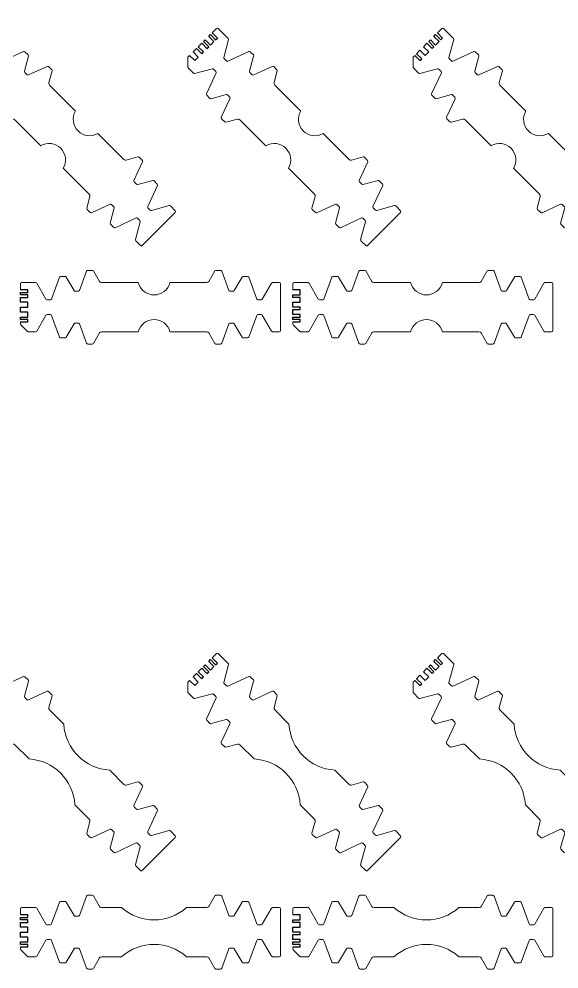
# Model space of a CAD drawing. Header units: millimetres. Extents: x -10 to 1112, y -3314 to 0.
# Drawn here: x 664.8 to 884.6, y -1630 to -1243.2 of the extents above; entities that cross this region are included whole.
import ezdxf

# ---------------------------------------------------------------- set-up
doc = ezdxf.new("R2010")
doc.units = ezdxf.units.MM
doc.layers.get('0').update_dxf_attribs({"lineweight": 25, "true_color": 0xffffff})
for name, color, linetype, lineweight, true_color in [('High_Quality', 5, 'Continuous', 25, 0x0000ff), ('Medium_Quality', 4, 'Continuous', 25, 0x00ffff), ('Normal_Quality', 3, 'Continuous', 25, 0x00ff00)]:
    doc.layers.add(name, color=color, linetype=linetype, lineweight=lineweight, true_color=true_color)

# ---------------------------------------------------------------- blocks, each defined once
blk = doc.blocks.new('CTLG_NT06_37')
at = {"layer": 'High_Quality'}
for p, q in [((0, 0), (0, -3)), ((1, -3), (1, 0)), ((1, 0), (3, 0)), ((3, 0), (3, -3)), ((4, -3), (4, 0)), ((4, 0), (6, 0)), ((6, 0), (6, -3)), ((7, -3), (7, 0)), ((7, 0), (8, 0)), ((8, 0), (8, -3)), ((10, -3), (10, 0)), ((10, 0), (11, 0)), ((11, 0), (11, -3)), ((13, -3), (13, 0)), ((0, -3), (1, -3)), ((3, -3), (4, -3)), ((6, -3), (7, -3)), ((8, -3), (10, -3)), ((11, -3), (13, -3))]:
    blk.add_line(p, q, dxfattribs=at)
at = {"layer": 'High_Quality', "color": 5, "linetype": 'Continuous', "lineweight": 13, "true_color": 0x0000ff}
for centre, start, end in [((-5.67, -54.44), 284.4775, 75.5225), ((17.67, -54.44), 104.4775, 255.5225)]:
    blk.add_arc(centre, 6.67, start, end, dxfattribs=at)
at = {"layer": 'Medium_Quality', "color": 4, "linetype": 'Continuous', "lineweight": 13, "true_color": 0x00ffff}
for p, q in [((-3.75, -6.64), (2.75, -10.4)), ((15.75, -6.64), (9.25, -10.4)), ((-6.25, -18.64), (-0.75, -21.82)), ((18.25, -18.64), (12.75, -21.82)), ((-8.75, -29.7), (-4.5, -32.16)), ((20.75, -29.7), (16.5, -32.16)), ((-4, -33.02), (-4, -47.99)), ((16, -33.02), (16, -47.99)), ((-4, -75.87), (-4, -60.9)), ((16, -75.87), (16, -60.9)), ((-8.75, -79.19), (-4.5, -76.73)), ((20.75, -79.19), (16.5, -76.73)), ((-6.25, -90.24), (-0.75, -87.07)), ((18.25, -90.24), (12.75, -87.07)), ((-3.75, -102.24), (2.75, -98.49)), ((15.75, -102.24), (9.25, -98.49))]:
    blk.add_line(p, q, dxfattribs=at)
for centre, start, end in [((-5, -33.02), 0, 60), ((17, -33.02), 120, 180), ((-5, -75.87), 300, 0), ((17, -75.87), 180, 240)]:
    blk.add_arc(centre, 1, start, end, dxfattribs=at)
at = {"layer": 'Normal_Quality', "color": 3, "lineweight": 13, "true_color": 0x00ff00}
for p, q in [((13, 0), (15.5, 0)), ((-3.85, -2.85), (-1.15, -0.15)), ((-0.79, 0), (0, 0))]:
    blk.add_line(p, q, dxfattribs=at)
at = {"layer": 'Normal_Quality', "color": 3, "linetype": 'Continuous', "lineweight": 13, "true_color": 0x00ff00}
for p, q in [((-4, -3.21), (-4, -6.21)), ((16, -0.5), (16, -6.21)), ((3, -10.83), (3, -12.19)), ((9, -10.83), (9, -12.19)), ((2.67, -12.66), (-6.17, -15.88)), ((9.33, -12.66), (18.17, -15.88)), ((-6.5, -16.35), (-6.5, -18.21)), ((18.5, -16.35), (18.5, -18.21)), ((-0.5, -22.25), (-0.5, -23.61)), ((12.5, -22.25), (12.5, -23.61)), ((-0.83, -24.08), (-8.67, -26.94)), ((12.83, -24.08), (20.67, -26.94)), ((-9, -27.41), (-9, -29.27)), ((21, -27.41), (21, -29.27)), ((-9, -81.48), (-9, -79.62)), ((21, -81.48), (21, -79.62)), ((-0.83, -84.8), (-8.67, -81.95)), ((12.83, -84.8), (20.67, -81.95)), ((-0.5, -86.64), (-0.5, -85.27)), ((12.5, -86.64), (12.5, -85.27)), ((-6.5, -92.54), (-6.5, -90.68)), ((18.5, -92.54), (18.5, -90.68)), ((2.67, -96.23), (-6.17, -93.01)), ((3, -98.06), (3, -96.7)), ((9, -98.06), (9, -96.7)), ((9.33, -96.23), (18.17, -93.01)), ((-4, -105.39), (-4, -102.68)), ((16, -105.39), (16, -102.68)), ((15.5, -105.89), (-3.5, -105.89))]:
    blk.add_line(p, q, dxfattribs=at)
at = {"layer": 'Normal_Quality', "color": 3, "lineweight": 13, "true_color": 0x00ff00}
for centre, start, end in [((-3.5, -3.21), 135, 180), ((-0.79, -0.5), 90, 135), ((15.5, -0.5), 0, 90)]:
    blk.add_arc(centre, 0.5, start, end, dxfattribs=at)
at = {"layer": 'Normal_Quality', "color": 3, "linetype": 'Continuous', "lineweight": 13, "true_color": 0x00ff00}
for centre, start, end in [((-3.5, -6.21), 180, 240), ((15.5, -6.21), 300, 0), ((2.5, -10.83), 0, 60), ((9.5, -10.83), 120, 180), ((2.5, -12.19), 290, 0), ((9.5, -12.19), 180, 250), ((-6, -16.35), 110, 180), ((-6, -18.21), 180, 240), ((18, -16.35), 0, 70), ((18, -18.21), 300, 0), ((-1, -22.25), 0, 60), ((13, -22.25), 120, 180), ((-8.5, -27.41), 110, 180), ((-1, -23.61), 290, 0), ((13, -23.61), 180, 250), ((20.5, -27.41), 0, 70), ((-8.5, -29.27), 180, 240), ((20.5, -29.27), 300, 0), ((-8.5, -79.62), 120, 180), ((20.5, -79.62), 0, 60), ((-8.5, -81.48), 180, 250), ((-1, -85.27), 0, 70), ((13, -85.27), 110, 180), ((20.5, -81.48), 290, 0), ((-1, -86.64), 300, 0), ((13, -86.64), 180, 240), ((-6, -90.68), 120, 180), ((-6, -92.54), 180, 250), ((18, -92.54), 290, 0), ((18, -90.68), 0, 60), ((2.5, -96.7), 0, 70), ((9.5, -96.7), 110, 180), ((2.5, -98.06), 300, 0), ((9.5, -98.06), 180, 240), ((-3.5, -102.68), 120, 180), ((15.5, -102.68), 0, 60), ((-3.5, -105.39), 180, 270), ((15.5, -105.39), 270, 0)]:
    blk.add_arc(centre, 0.5, start, end, dxfattribs=at)
blk = doc.blocks.new('CTLG_NT06_38')
at = {"layer": 'High_Quality'}
for p, q in [((0, 0), (0, -3)), ((2, -3), (2, 0)), ((2, 0), (4, 0)), ((4, 0), (4, -3)), ((5, -3), (5, 0)), ((5, 0), (7, 0)), ((7, 0), (7, -3)), ((8, -3), (8, 0)), ((8, 0), (9, 0)), ((9, 0), (9, -3)), ((11, -3), (11, 0)), ((11, 0), (12, 0)), ((12, 0), (12, -3)), ((13, -3), (13, 0)), ((0, -3), (2, -3)), ((4, -3), (5, -3)), ((7, -3), (8, -3)), ((9, -3), (11, -3)), ((12, -3), (13, -3))]:
    blk.add_line(p, q, dxfattribs=at)
at = {"layer": 'High_Quality', "color": 5, "linetype": 'Continuous', "lineweight": 13, "true_color": 0x0000ff}
for centre, start, end in [((-5.67, -54.44), 284.4775, 75.5225), ((17.67, -54.44), 104.4775, 255.5225)]:
    blk.add_arc(centre, 6.67, start, end, dxfattribs=at)
at = {"layer": 'Medium_Quality', "color": 4, "linetype": 'Continuous', "lineweight": 13, "true_color": 0x00ffff}
for p, q in [((-3.75, -6.64), (2.75, -10.4)), ((15.75, -6.64), (9.25, -10.4)), ((-6.25, -18.64), (-0.75, -21.82)), ((18.25, -18.64), (12.75, -21.82)), ((-8.75, -29.7), (-4.5, -32.16)), ((20.75, -29.7), (16.5, -32.16)), ((-4, -33.02), (-4, -47.99)), ((16, -33.02), (16, -47.99)), ((-4, -75.87), (-4, -60.9)), ((16, -75.87), (16, -60.9)), ((-8.75, -79.19), (-4.5, -76.73)), ((20.75, -79.19), (16.5, -76.73)), ((-6.25, -90.24), (-0.75, -87.07)), ((18.25, -90.24), (12.75, -87.07)), ((-3.75, -102.24), (2.75, -98.49)), ((15.75, -102.24), (9.25, -98.49))]:
    blk.add_line(p, q, dxfattribs=at)
for centre, start, end in [((-5, -33.02), 0, 60), ((17, -33.02), 120, 180), ((-5, -75.87), 300, 0), ((17, -75.87), 180, 240)]:
    blk.add_arc(centre, 1, start, end, dxfattribs=at)
at = {"layer": 'Normal_Quality', "color": 3, "lineweight": 13, "true_color": 0x00ff00}
for p, q in [((13, 0), (15.5, 0)), ((-3.85, -2.85), (-1.15, -0.15)), ((-0.79, 0), (0, 0))]:
    blk.add_line(p, q, dxfattribs=at)
at = {"layer": 'Normal_Quality', "color": 3, "linetype": 'Continuous', "lineweight": 13, "true_color": 0x00ff00}
for p, q in [((-4, -3.21), (-4, -6.21)), ((16, -0.5), (16, -6.21)), ((3, -10.83), (3, -12.19)), ((9, -10.83), (9, -12.19)), ((2.67, -12.66), (-6.17, -15.88)), ((9.33, -12.66), (18.17, -15.88)), ((-6.5, -16.35), (-6.5, -18.21)), ((18.5, -16.35), (18.5, -18.21)), ((-0.5, -22.25), (-0.5, -23.61)), ((12.5, -22.25), (12.5, -23.61)), ((-0.83, -24.08), (-8.67, -26.94)), ((12.83, -24.08), (20.67, -26.94)), ((-9, -27.41), (-9, -29.27)), ((21, -27.41), (21, -29.27)), ((-9, -81.48), (-9, -79.62)), ((21, -81.48), (21, -79.62)), ((-0.83, -84.8), (-8.67, -81.95)), ((12.83, -84.8), (20.67, -81.95)), ((-0.5, -86.64), (-0.5, -85.27)), ((12.5, -86.64), (12.5, -85.27)), ((-6.5, -92.54), (-6.5, -90.68)), ((18.5, -92.54), (18.5, -90.68)), ((2.67, -96.23), (-6.17, -93.01)), ((3, -98.06), (3, -96.7)), ((9, -98.06), (9, -96.7)), ((9.33, -96.23), (18.17, -93.01)), ((-4, -105.39), (-4, -102.68)), ((16, -105.39), (16, -102.68)), ((15.5, -105.89), (-3.5, -105.89))]:
    blk.add_line(p, q, dxfattribs=at)
at = {"layer": 'Normal_Quality', "color": 3, "lineweight": 13, "true_color": 0x00ff00}
for centre, start, end in [((-3.5, -3.21), 135, 180), ((-0.79, -0.5), 90, 135), ((15.5, -0.5), 0, 90)]:
    blk.add_arc(centre, 0.5, start, end, dxfattribs=at)
at = {"layer": 'Normal_Quality', "color": 3, "linetype": 'Continuous', "lineweight": 13, "true_color": 0x00ff00}
for centre, start, end in [((-3.5, -6.21), 180, 240), ((15.5, -6.21), 300, 0), ((2.5, -10.83), 0, 60), ((9.5, -10.83), 120, 180), ((2.5, -12.19), 290, 0), ((9.5, -12.19), 180, 250), ((-6, -16.35), 110, 180), ((-6, -18.21), 180, 240), ((18, -16.35), 0, 70), ((18, -18.21), 300, 0), ((-1, -22.25), 0, 60), ((13, -22.25), 120, 180), ((-8.5, -27.41), 110, 180), ((-1, -23.61), 290, 0), ((13, -23.61), 180, 250), ((20.5, -27.41), 0, 70), ((-8.5, -29.27), 180, 240), ((20.5, -29.27), 300, 0), ((-8.5, -79.62), 120, 180), ((20.5, -79.62), 0, 60), ((-8.5, -81.48), 180, 250), ((-1, -85.27), 0, 70), ((13, -85.27), 110, 180), ((20.5, -81.48), 290, 0), ((-1, -86.64), 300, 0), ((13, -86.64), 180, 240), ((-6, -90.68), 120, 180), ((-6, -92.54), 180, 250), ((18, -92.54), 290, 0), ((18, -90.68), 0, 60), ((2.5, -96.7), 0, 70), ((9.5, -96.7), 110, 180), ((2.5, -98.06), 300, 0), ((9.5, -98.06), 180, 240), ((-3.5, -102.68), 120, 180), ((15.5, -102.68), 0, 60), ((-3.5, -105.39), 180, 270), ((15.5, -105.39), 270, 0)]:
    blk.add_arc(centre, 0.5, start, end, dxfattribs=at)
blk = doc.blocks.new('CTLG_NT06_39')
at = {"layer": 'High_Quality'}
for p, q in [((0, 0), (0, -3)), ((1, -3), (1, 0)), ((1, 0), (3, 0)), ((3, 0), (3, -3)), ((5, -3), (5, 0)), ((5, 0), (7, 0)), ((7, 0), (7, -3)), ((8, -3), (8, 0)), ((8, 0), (9, 0)), ((9, 0), (9, -3)), ((11, -3), (11, 0)), ((11, 0), (12, 0)), ((12, 0), (12, -3)), ((13, -3), (13, 0)), ((0, -3), (1, -3)), ((3, -3), (5, -3)), ((7, -3), (8, -3)), ((9, -3), (11, -3)), ((12, -3), (13, -3))]:
    blk.add_line(p, q, dxfattribs=at)
at = {"layer": 'High_Quality', "color": 5, "linetype": 'Continuous', "lineweight": 13, "true_color": 0x0000ff}
for centre, start, end in [((-5.67, -54.44), 284.4775, 75.5225), ((17.67, -54.44), 104.4775, 255.5225)]:
    blk.add_arc(centre, 6.67, start, end, dxfattribs=at)
at = {"layer": 'Medium_Quality', "color": 4, "linetype": 'Continuous', "lineweight": 13, "true_color": 0x00ffff}
for p, q in [((-3.75, -6.64), (2.75, -10.4)), ((15.75, -6.64), (9.25, -10.4)), ((-6.25, -18.64), (-0.75, -21.82)), ((18.25, -18.64), (12.75, -21.82)), ((-8.75, -29.7), (-4.5, -32.16)), ((20.75, -29.7), (16.5, -32.16)), ((-4, -33.02), (-4, -47.99)), ((16, -33.02), (16, -47.99)), ((-4, -75.87), (-4, -60.9)), ((16, -75.87), (16, -60.9)), ((-8.75, -79.19), (-4.5, -76.73)), ((20.75, -79.19), (16.5, -76.73)), ((-6.25, -90.24), (-0.75, -87.07)), ((18.25, -90.24), (12.75, -87.07)), ((-3.75, -102.24), (2.75, -98.49)), ((15.75, -102.24), (9.25, -98.49))]:
    blk.add_line(p, q, dxfattribs=at)
for centre, start, end in [((-5, -33.02), 0, 60), ((17, -33.02), 120, 180), ((-5, -75.87), 300, 0), ((17, -75.87), 180, 240)]:
    blk.add_arc(centre, 1, start, end, dxfattribs=at)
at = {"layer": 'Normal_Quality', "color": 3, "lineweight": 13, "true_color": 0x00ff00}
for p, q in [((13, 0), (15.5, 0)), ((-3.85, -2.85), (-1.15, -0.15)), ((-0.79, 0), (0, 0))]:
    blk.add_line(p, q, dxfattribs=at)
at = {"layer": 'Normal_Quality', "color": 3, "linetype": 'Continuous', "lineweight": 13, "true_color": 0x00ff00}
for p, q in [((-4, -3.21), (-4, -6.21)), ((16, -0.5), (16, -6.21)), ((3, -10.83), (3, -12.19)), ((9, -10.83), (9, -12.19)), ((2.67, -12.66), (-6.17, -15.88)), ((9.33, -12.66), (18.17, -15.88)), ((-6.5, -16.35), (-6.5, -18.21)), ((18.5, -16.35), (18.5, -18.21)), ((-0.5, -22.25), (-0.5, -23.61)), ((12.5, -22.25), (12.5, -23.61)), ((-0.83, -24.08), (-8.67, -26.94)), ((12.83, -24.08), (20.67, -26.94)), ((-9, -27.41), (-9, -29.27)), ((21, -27.41), (21, -29.27)), ((-9, -81.48), (-9, -79.62)), ((21, -81.48), (21, -79.62)), ((-0.83, -84.8), (-8.67, -81.95)), ((12.83, -84.8), (20.67, -81.95)), ((-0.5, -86.64), (-0.5, -85.27)), ((12.5, -86.64), (12.5, -85.27)), ((-6.5, -92.54), (-6.5, -90.68)), ((18.5, -92.54), (18.5, -90.68)), ((2.67, -96.23), (-6.17, -93.01)), ((3, -98.06), (3, -96.7)), ((9, -98.06), (9, -96.7)), ((9.33, -96.23), (18.17, -93.01)), ((-4, -105.39), (-4, -102.68)), ((16, -105.39), (16, -102.68)), ((15.5, -105.89), (-3.5, -105.89))]:
    blk.add_line(p, q, dxfattribs=at)
at = {"layer": 'Normal_Quality', "color": 3, "lineweight": 13, "true_color": 0x00ff00}
for centre, start, end in [((-3.5, -3.21), 135, 180), ((-0.79, -0.5), 90, 135), ((15.5, -0.5), 0, 90)]:
    blk.add_arc(centre, 0.5, start, end, dxfattribs=at)
at = {"layer": 'Normal_Quality', "color": 3, "linetype": 'Continuous', "lineweight": 13, "true_color": 0x00ff00}
for centre, start, end in [((-3.5, -6.21), 180, 240), ((15.5, -6.21), 300, 0), ((2.5, -10.83), 0, 60), ((9.5, -10.83), 120, 180), ((2.5, -12.19), 290, 0), ((9.5, -12.19), 180, 250), ((-6, -16.35), 110, 180), ((-6, -18.21), 180, 240), ((18, -16.35), 0, 70), ((18, -18.21), 300, 0), ((-1, -22.25), 0, 60), ((13, -22.25), 120, 180), ((-8.5, -27.41), 110, 180), ((-1, -23.61), 290, 0), ((13, -23.61), 180, 250), ((20.5, -27.41), 0, 70), ((-8.5, -29.27), 180, 240), ((20.5, -29.27), 300, 0), ((-8.5, -79.62), 120, 180), ((20.5, -79.62), 0, 60), ((-8.5, -81.48), 180, 250), ((-1, -85.27), 0, 70), ((13, -85.27), 110, 180), ((20.5, -81.48), 290, 0), ((-1, -86.64), 300, 0), ((13, -86.64), 180, 240), ((-6, -90.68), 120, 180), ((-6, -92.54), 180, 250), ((18, -92.54), 290, 0), ((18, -90.68), 0, 60), ((2.5, -96.7), 0, 70), ((9.5, -96.7), 110, 180), ((2.5, -98.06), 300, 0), ((9.5, -98.06), 180, 240), ((-3.5, -102.68), 120, 180), ((15.5, -102.68), 0, 60), ((-3.5, -105.39), 180, 270), ((15.5, -105.39), 270, 0)]:
    blk.add_arc(centre, 0.5, start, end, dxfattribs=at)
blk = doc.blocks.new('CTLG_NT06_66')
at = {"layer": 'High_Quality'}
for p, q in [((0, 0), (0, -3)), ((1, -3), (1, 0)), ((1, 0), (2, 0)), ((2, 0), (2, -3)), ((4, -3), (4, 0)), ((4, 0), (6, 0)), ((6, 0), (6, -3)), ((8, -3), (8, 0)), ((8, 0), (10, 0)), ((10, 0), (10, -3)), ((11, -3), (11, 0)), ((11, 0), (12, 0)), ((12, 0), (12, -3)), ((13, -3), (13, 0)), ((0, -3), (1, -3)), ((2, -3), (4, -3)), ((6, -3), (8, -3)), ((10, -3), (11, -3)), ((12, -3), (13, -3))]:
    blk.add_line(p, q, dxfattribs=at)
at = {"layer": 'High_Quality', "color": 5, "linetype": 'Continuous', "lineweight": 13, "true_color": 0x0000ff}
for centre, start, end in [((-5.67, -54.44), 284.4775, 75.5225), ((17.67, -54.44), 104.4775, 255.5225)]:
    blk.add_arc(centre, 6.67, start, end, dxfattribs=at)
at = {"layer": 'Medium_Quality', "color": 4, "linetype": 'Continuous', "lineweight": 13, "true_color": 0x00ffff}
for p, q in [((-3.75, -6.64), (2.75, -10.4)), ((15.75, -6.64), (9.25, -10.4)), ((-6.25, -18.64), (-0.75, -21.82)), ((18.25, -18.64), (12.75, -21.82)), ((-8.75, -29.7), (-4.5, -32.16)), ((20.75, -29.7), (16.5, -32.16)), ((-4, -33.02), (-4, -47.99)), ((16, -33.02), (16, -47.99)), ((-4, -75.87), (-4, -60.9)), ((16, -75.87), (16, -60.9)), ((-8.75, -79.19), (-4.5, -76.73)), ((20.75, -79.19), (16.5, -76.73)), ((-6.25, -90.24), (-0.75, -87.07)), ((18.25, -90.24), (12.75, -87.07)), ((-3.75, -102.24), (2.75, -98.49)), ((15.75, -102.24), (9.25, -98.49))]:
    blk.add_line(p, q, dxfattribs=at)
for centre, start, end in [((-5, -33.02), 0, 60), ((17, -33.02), 120, 180), ((-5, -75.87), 300, 0), ((17, -75.87), 180, 240)]:
    blk.add_arc(centre, 1, start, end, dxfattribs=at)
at = {"layer": 'Normal_Quality', "color": 3, "lineweight": 13, "true_color": 0x00ff00}
for p, q in [((13, 0), (15.5, 0)), ((-3.85, -2.85), (-1.15, -0.15)), ((-0.79, 0), (0, 0))]:
    blk.add_line(p, q, dxfattribs=at)
at = {"layer": 'Normal_Quality', "color": 3, "linetype": 'Continuous', "lineweight": 13, "true_color": 0x00ff00}
for p, q in [((-4, -3.21), (-4, -6.21)), ((16, -0.5), (16, -6.21)), ((3, -10.83), (3, -12.19)), ((9, -10.83), (9, -12.19)), ((2.67, -12.66), (-6.17, -15.88)), ((9.33, -12.66), (18.17, -15.88)), ((-6.5, -16.35), (-6.5, -18.21)), ((18.5, -16.35), (18.5, -18.21)), ((-0.5, -22.25), (-0.5, -23.61)), ((12.5, -22.25), (12.5, -23.61)), ((-0.83, -24.08), (-8.67, -26.94)), ((12.83, -24.08), (20.67, -26.94)), ((-9, -27.41), (-9, -29.27)), ((21, -27.41), (21, -29.27)), ((-9, -81.48), (-9, -79.62)), ((21, -81.48), (21, -79.62)), ((-0.83, -84.8), (-8.67, -81.95)), ((12.83, -84.8), (20.67, -81.95)), ((-0.5, -86.64), (-0.5, -85.27)), ((12.5, -86.64), (12.5, -85.27)), ((-6.5, -92.54), (-6.5, -90.68)), ((18.5, -92.54), (18.5, -90.68)), ((2.67, -96.23), (-6.17, -93.01)), ((3, -98.06), (3, -96.7)), ((9, -98.06), (9, -96.7)), ((9.33, -96.23), (18.17, -93.01)), ((-4, -105.39), (-4, -102.68)), ((16, -105.39), (16, -102.68)), ((15.5, -105.89), (-3.5, -105.89))]:
    blk.add_line(p, q, dxfattribs=at)
at = {"layer": 'Normal_Quality', "color": 3, "lineweight": 13, "true_color": 0x00ff00}
for centre, start, end in [((-3.5, -3.21), 135, 180), ((-0.79, -0.5), 90, 135), ((15.5, -0.5), 0, 90)]:
    blk.add_arc(centre, 0.5, start, end, dxfattribs=at)
at = {"layer": 'Normal_Quality', "color": 3, "linetype": 'Continuous', "lineweight": 13, "true_color": 0x00ff00}
for centre, start, end in [((-3.5, -6.21), 180, 240), ((15.5, -6.21), 300, 0), ((2.5, -10.83), 0, 60), ((9.5, -10.83), 120, 180), ((2.5, -12.19), 290, 0), ((9.5, -12.19), 180, 250), ((-6, -16.35), 110, 180), ((-6, -18.21), 180, 240), ((18, -16.35), 0, 70), ((18, -18.21), 300, 0), ((-1, -22.25), 0, 60), ((13, -22.25), 120, 180), ((-8.5, -27.41), 110, 180), ((-1, -23.61), 290, 0), ((13, -23.61), 180, 250), ((20.5, -27.41), 0, 70), ((-8.5, -29.27), 180, 240), ((20.5, -29.27), 300, 0), ((-8.5, -79.62), 120, 180), ((20.5, -79.62), 0, 60), ((-8.5, -81.48), 180, 250), ((-1, -85.27), 0, 70), ((13, -85.27), 110, 180), ((20.5, -81.48), 290, 0), ((-1, -86.64), 300, 0), ((13, -86.64), 180, 240), ((-6, -90.68), 120, 180), ((-6, -92.54), 180, 250), ((18, -92.54), 290, 0), ((18, -90.68), 0, 60), ((2.5, -96.7), 0, 70), ((9.5, -96.7), 110, 180), ((2.5, -98.06), 300, 0), ((9.5, -98.06), 180, 240), ((-3.5, -102.68), 120, 180), ((15.5, -102.68), 0, 60), ((-3.5, -105.39), 180, 270), ((15.5, -105.39), 270, 0)]:
    blk.add_arc(centre, 0.5, start, end, dxfattribs=at)
blk = doc.blocks.new('CTLG_NT06_67')
at = {"layer": 'High_Quality'}
for p, q in [((0, 0), (0, -3)), ((1, -3), (1, 0)), ((1, 0), (2, 0)), ((2, 0), (2, -3)), ((3, -3), (3, 0)), ((3, 0), (5, 0)), ((5, 0), (5, -3)), ((6, -3), (6, 0)), ((6, 0), (8, 0)), ((8, 0), (8, -3)), ((10, -3), (10, 0)), ((10, 0), (11, 0)), ((11, 0), (11, -3)), ((13, -3), (13, 0)), ((0, -3), (1, -3)), ((2, -3), (3, -3)), ((5, -3), (6, -3)), ((8, -3), (10, -3)), ((11, -3), (13, -3))]:
    blk.add_line(p, q, dxfattribs=at)
at = {"layer": 'High_Quality', "color": 5, "linetype": 'Continuous', "lineweight": 13, "true_color": 0x0000ff}
for centre, start, end in [((-5.67, -54.44), 284.4775, 75.5225), ((17.67, -54.44), 104.4775, 255.5225)]:
    blk.add_arc(centre, 6.67, start, end, dxfattribs=at)
at = {"layer": 'Medium_Quality', "color": 4, "linetype": 'Continuous', "lineweight": 13, "true_color": 0x00ffff}
for p, q in [((-3.75, -6.64), (2.75, -10.4)), ((15.75, -6.64), (9.25, -10.4)), ((-6.25, -18.64), (-0.75, -21.82)), ((18.25, -18.64), (12.75, -21.82)), ((-8.75, -29.7), (-4.5, -32.16)), ((20.75, -29.7), (16.5, -32.16)), ((-4, -33.02), (-4, -47.99)), ((16, -33.02), (16, -47.99)), ((-4, -75.87), (-4, -60.9)), ((16, -75.87), (16, -60.9)), ((-8.75, -79.19), (-4.5, -76.73)), ((20.75, -79.19), (16.5, -76.73)), ((-6.25, -90.24), (-0.75, -87.07)), ((18.25, -90.24), (12.75, -87.07)), ((-3.75, -102.24), (2.75, -98.49)), ((15.75, -102.24), (9.25, -98.49))]:
    blk.add_line(p, q, dxfattribs=at)
for centre, start, end in [((-5, -33.02), 0, 60), ((17, -33.02), 120, 180), ((-5, -75.87), 300, 0), ((17, -75.87), 180, 240)]:
    blk.add_arc(centre, 1, start, end, dxfattribs=at)
at = {"layer": 'Normal_Quality', "color": 3, "lineweight": 13, "true_color": 0x00ff00}
for p, q in [((13, 0), (15.5, 0)), ((-3.85, -2.85), (-1.15, -0.15)), ((-0.79, 0), (0, 0))]:
    blk.add_line(p, q, dxfattribs=at)
at = {"layer": 'Normal_Quality', "color": 3, "linetype": 'Continuous', "lineweight": 13, "true_color": 0x00ff00}
for p, q in [((-4, -3.21), (-4, -6.21)), ((16, -0.5), (16, -6.21)), ((3, -10.83), (3, -12.19)), ((9, -10.83), (9, -12.19)), ((2.67, -12.66), (-6.17, -15.88)), ((9.33, -12.66), (18.17, -15.88)), ((-6.5, -16.35), (-6.5, -18.21)), ((18.5, -16.35), (18.5, -18.21)), ((-0.5, -22.25), (-0.5, -23.61)), ((12.5, -22.25), (12.5, -23.61)), ((-0.83, -24.08), (-8.67, -26.94)), ((12.83, -24.08), (20.67, -26.94)), ((-9, -27.41), (-9, -29.27)), ((21, -27.41), (21, -29.27)), ((-9, -81.48), (-9, -79.62)), ((21, -81.48), (21, -79.62)), ((-0.83, -84.8), (-8.67, -81.95)), ((12.83, -84.8), (20.67, -81.95)), ((-0.5, -86.64), (-0.5, -85.27)), ((12.5, -86.64), (12.5, -85.27)), ((-6.5, -92.54), (-6.5, -90.68)), ((18.5, -92.54), (18.5, -90.68)), ((2.67, -96.23), (-6.17, -93.01)), ((3, -98.06), (3, -96.7)), ((9, -98.06), (9, -96.7)), ((9.33, -96.23), (18.17, -93.01)), ((-4, -105.39), (-4, -102.68)), ((16, -105.39), (16, -102.68)), ((15.5, -105.89), (-3.5, -105.89))]:
    blk.add_line(p, q, dxfattribs=at)
at = {"layer": 'Normal_Quality', "color": 3, "lineweight": 13, "true_color": 0x00ff00}
for centre, start, end in [((-3.5, -3.21), 135, 180), ((-0.79, -0.5), 90, 135), ((15.5, -0.5), 0, 90)]:
    blk.add_arc(centre, 0.5, start, end, dxfattribs=at)
at = {"layer": 'Normal_Quality', "color": 3, "linetype": 'Continuous', "lineweight": 13, "true_color": 0x00ff00}
for centre, start, end in [((-3.5, -6.21), 180, 240), ((15.5, -6.21), 300, 0), ((2.5, -10.83), 0, 60), ((9.5, -10.83), 120, 180), ((2.5, -12.19), 290, 0), ((9.5, -12.19), 180, 250), ((-6, -16.35), 110, 180), ((-6, -18.21), 180, 240), ((18, -16.35), 0, 70), ((18, -18.21), 300, 0), ((-1, -22.25), 0, 60), ((13, -22.25), 120, 180), ((-8.5, -27.41), 110, 180), ((-1, -23.61), 290, 0), ((13, -23.61), 180, 250), ((20.5, -27.41), 0, 70), ((-8.5, -29.27), 180, 240), ((20.5, -29.27), 300, 0), ((-8.5, -79.62), 120, 180), ((20.5, -79.62), 0, 60), ((-8.5, -81.48), 180, 250), ((-1, -85.27), 0, 70), ((13, -85.27), 110, 180), ((20.5, -81.48), 290, 0), ((-1, -86.64), 300, 0), ((13, -86.64), 180, 240), ((-6, -90.68), 120, 180), ((-6, -92.54), 180, 250), ((18, -92.54), 290, 0), ((18, -90.68), 0, 60), ((2.5, -96.7), 0, 70), ((9.5, -96.7), 110, 180), ((2.5, -98.06), 300, 0), ((9.5, -98.06), 180, 240), ((-3.5, -102.68), 120, 180), ((15.5, -102.68), 0, 60), ((-3.5, -105.39), 180, 270), ((15.5, -105.39), 270, 0)]:
    blk.add_arc(centre, 0.5, start, end, dxfattribs=at)
blk = doc.blocks.new('CTLG_NT20_37')
at = {"layer": 'High_Quality'}
for p, q in [((0, 0), (0, -3)), ((1, -3), (1, 0)), ((1, 0), (3, 0)), ((3, 0), (3, -3)), ((4, -3), (4, 0)), ((4, 0), (6, 0)), ((6, 0), (6, -3)), ((7, -3), (7, 0)), ((7, 0), (8, 0)), ((8, 0), (8, -3)), ((10, -3), (10, 0)), ((10, 0), (11, 0)), ((11, 0), (11, -3)), ((13, -3), (13, 0)), ((0, -3), (1, -3)), ((3, -3), (4, -3)), ((6, -3), (7, -3)), ((8, -3), (10, -3)), ((11, -3), (13, -3))]:
    blk.add_line(p, q, dxfattribs=at)
at = {"layer": 'High_Quality', "color": 5, "linetype": 'Continuous', "lineweight": 13, "true_color": 0x0000ff}
for centre, start, end in [((-19, -54.44), 318.5904, 41.4096), ((31, -54.44), 138.5904, 221.4096)]:
    blk.add_arc(centre, 20, start, end, dxfattribs=at)
at = {"layer": 'Medium_Quality', "color": 4, "linetype": 'Continuous', "lineweight": 13, "true_color": 0x00ffff}
for p, q in [((-3.75, -6.64), (2.75, -10.4)), ((15.75, -6.64), (9.25, -10.4)), ((-6.25, -18.64), (-0.75, -21.82)), ((18.25, -18.64), (12.75, -21.82)), ((-8.75, -29.7), (-4.5, -32.16)), ((20.75, -29.7), (16.5, -32.16)), ((-4, -33.02), (-4, -41.22)), ((16, -33.02), (16, -41.22)), ((-4, -75.87), (-4, -67.67)), ((16, -75.87), (16, -67.67)), ((-8.75, -79.19), (-4.5, -76.73)), ((20.75, -79.19), (16.5, -76.73)), ((-6.25, -90.24), (-0.75, -87.07)), ((18.25, -90.24), (12.75, -87.07)), ((-3.75, -102.24), (2.75, -98.49)), ((15.75, -102.24), (9.25, -98.49))]:
    blk.add_line(p, q, dxfattribs=at)
for centre, start, end in [((-5, -33.02), 0, 60), ((17, -33.02), 120, 180), ((-5, -75.87), 300, 0), ((17, -75.87), 180, 240)]:
    blk.add_arc(centre, 1, start, end, dxfattribs=at)
at = {"layer": 'Normal_Quality', "color": 3, "lineweight": 13, "true_color": 0x00ff00}
for p, q in [((13, 0), (15.5, 0)), ((-3.85, -2.85), (-1.15, -0.15)), ((-0.79, 0), (0, 0))]:
    blk.add_line(p, q, dxfattribs=at)
at = {"layer": 'Normal_Quality', "color": 3, "linetype": 'Continuous', "lineweight": 13, "true_color": 0x00ff00}
for p, q in [((-4, -3.21), (-4, -6.21)), ((16, -0.5), (16, -6.21)), ((3, -10.83), (3, -12.19)), ((9, -10.83), (9, -12.19)), ((2.67, -12.66), (-6.17, -15.88)), ((9.33, -12.66), (18.17, -15.88)), ((-6.5, -16.35), (-6.5, -18.21)), ((18.5, -16.35), (18.5, -18.21)), ((-0.5, -22.25), (-0.5, -23.61)), ((12.5, -22.25), (12.5, -23.61)), ((-0.83, -24.08), (-8.67, -26.94)), ((12.83, -24.08), (20.67, -26.94)), ((-9, -27.41), (-9, -29.27)), ((21, -27.41), (21, -29.27)), ((-9, -81.48), (-9, -79.62)), ((21, -81.48), (21, -79.62)), ((-0.83, -84.8), (-8.67, -81.95)), ((12.83, -84.8), (20.67, -81.95)), ((-0.5, -86.64), (-0.5, -85.27)), ((12.5, -86.64), (12.5, -85.27)), ((-6.5, -92.54), (-6.5, -90.68)), ((18.5, -92.54), (18.5, -90.68)), ((2.67, -96.23), (-6.17, -93.01)), ((3, -98.06), (3, -96.7)), ((9, -98.06), (9, -96.7)), ((9.33, -96.23), (18.17, -93.01)), ((-4, -105.39), (-4, -102.68)), ((16, -105.39), (16, -102.68)), ((15.5, -105.89), (-3.5, -105.89))]:
    blk.add_line(p, q, dxfattribs=at)
at = {"layer": 'Normal_Quality', "color": 3, "lineweight": 13, "true_color": 0x00ff00}
for centre, start, end in [((-3.5, -3.21), 135, 180), ((-0.79, -0.5), 90, 135), ((15.5, -0.5), 0, 90)]:
    blk.add_arc(centre, 0.5, start, end, dxfattribs=at)
at = {"layer": 'Normal_Quality', "color": 3, "linetype": 'Continuous', "lineweight": 13, "true_color": 0x00ff00}
for centre, start, end in [((-3.5, -6.21), 180, 240), ((15.5, -6.21), 300, 0), ((2.5, -10.83), 0, 60), ((9.5, -10.83), 120, 180), ((2.5, -12.19), 290, 0), ((9.5, -12.19), 180, 250), ((-6, -16.35), 110, 180), ((-6, -18.21), 180, 240), ((18, -16.35), 0, 70), ((18, -18.21), 300, 0), ((-1, -22.25), 0, 60), ((13, -22.25), 120, 180), ((-8.5, -27.41), 110, 180), ((-1, -23.61), 290, 0), ((13, -23.61), 180, 250), ((20.5, -27.41), 0, 70), ((-8.5, -29.27), 180, 240), ((20.5, -29.27), 300, 0), ((-8.5, -79.62), 120, 180), ((20.5, -79.62), 0, 60), ((-8.5, -81.48), 180, 250), ((-1, -85.27), 0, 70), ((13, -85.27), 110, 180), ((20.5, -81.48), 290, 0), ((-1, -86.64), 300, 0), ((13, -86.64), 180, 240), ((-6, -90.68), 120, 180), ((-6, -92.54), 180, 250), ((18, -92.54), 290, 0), ((18, -90.68), 0, 60), ((2.5, -96.7), 0, 70), ((9.5, -96.7), 110, 180), ((2.5, -98.06), 300, 0), ((9.5, -98.06), 180, 240), ((-3.5, -102.68), 120, 180), ((15.5, -102.68), 0, 60), ((-3.5, -105.39), 180, 270), ((15.5, -105.39), 270, 0)]:
    blk.add_arc(centre, 0.5, start, end, dxfattribs=at)
blk = doc.blocks.new('CTLG_NT20_38')
at = {"layer": 'High_Quality'}
for p, q in [((0, 0), (0, -3)), ((2, -3), (2, 0)), ((2, 0), (4, 0)), ((4, 0), (4, -3)), ((5, -3), (5, 0)), ((5, 0), (7, 0)), ((7, 0), (7, -3)), ((8, -3), (8, 0)), ((8, 0), (9, 0)), ((9, 0), (9, -3)), ((11, -3), (11, 0)), ((11, 0), (12, 0)), ((12, 0), (12, -3)), ((13, -3), (13, 0)), ((0, -3), (2, -3)), ((4, -3), (5, -3)), ((7, -3), (8, -3)), ((9, -3), (11, -3)), ((12, -3), (13, -3))]:
    blk.add_line(p, q, dxfattribs=at)
at = {"layer": 'High_Quality', "color": 5, "linetype": 'Continuous', "lineweight": 13, "true_color": 0x0000ff}
for centre, start, end in [((-19, -54.44), 318.5904, 41.4096), ((31, -54.44), 138.5904, 221.4096)]:
    blk.add_arc(centre, 20, start, end, dxfattribs=at)
at = {"layer": 'Medium_Quality', "color": 4, "linetype": 'Continuous', "lineweight": 13, "true_color": 0x00ffff}
for p, q in [((-3.75, -6.64), (2.75, -10.4)), ((15.75, -6.64), (9.25, -10.4)), ((-6.25, -18.64), (-0.75, -21.82)), ((18.25, -18.64), (12.75, -21.82)), ((-8.75, -29.7), (-4.5, -32.16)), ((20.75, -29.7), (16.5, -32.16)), ((-4, -33.02), (-4, -41.22)), ((16, -33.02), (16, -41.22)), ((-4, -75.87), (-4, -67.67)), ((16, -75.87), (16, -67.67)), ((-8.75, -79.19), (-4.5, -76.73)), ((20.75, -79.19), (16.5, -76.73)), ((-6.25, -90.24), (-0.75, -87.07)), ((18.25, -90.24), (12.75, -87.07)), ((-3.75, -102.24), (2.75, -98.49)), ((15.75, -102.24), (9.25, -98.49))]:
    blk.add_line(p, q, dxfattribs=at)
for centre, start, end in [((-5, -33.02), 0, 60), ((17, -33.02), 120, 180), ((-5, -75.87), 300, 0), ((17, -75.87), 180, 240)]:
    blk.add_arc(centre, 1, start, end, dxfattribs=at)
at = {"layer": 'Normal_Quality', "color": 3, "lineweight": 13, "true_color": 0x00ff00}
for p, q in [((13, 0), (15.5, 0)), ((-3.85, -2.85), (-1.15, -0.15)), ((-0.79, 0), (0, 0))]:
    blk.add_line(p, q, dxfattribs=at)
at = {"layer": 'Normal_Quality', "color": 3, "linetype": 'Continuous', "lineweight": 13, "true_color": 0x00ff00}
for p, q in [((-4, -3.21), (-4, -6.21)), ((16, -0.5), (16, -6.21)), ((3, -10.83), (3, -12.19)), ((9, -10.83), (9, -12.19)), ((2.67, -12.66), (-6.17, -15.88)), ((9.33, -12.66), (18.17, -15.88)), ((-6.5, -16.35), (-6.5, -18.21)), ((18.5, -16.35), (18.5, -18.21)), ((-0.5, -22.25), (-0.5, -23.61)), ((12.5, -22.25), (12.5, -23.61)), ((-0.83, -24.08), (-8.67, -26.94)), ((12.83, -24.08), (20.67, -26.94)), ((-9, -27.41), (-9, -29.27)), ((21, -27.41), (21, -29.27)), ((-9, -81.48), (-9, -79.62)), ((21, -81.48), (21, -79.62)), ((-0.83, -84.8), (-8.67, -81.95)), ((12.83, -84.8), (20.67, -81.95)), ((-0.5, -86.64), (-0.5, -85.27)), ((12.5, -86.64), (12.5, -85.27)), ((-6.5, -92.54), (-6.5, -90.68)), ((18.5, -92.54), (18.5, -90.68)), ((2.67, -96.23), (-6.17, -93.01)), ((3, -98.06), (3, -96.7)), ((9, -98.06), (9, -96.7)), ((9.33, -96.23), (18.17, -93.01)), ((-4, -105.39), (-4, -102.68)), ((16, -105.39), (16, -102.68)), ((15.5, -105.89), (-3.5, -105.89))]:
    blk.add_line(p, q, dxfattribs=at)
at = {"layer": 'Normal_Quality', "color": 3, "lineweight": 13, "true_color": 0x00ff00}
for centre, start, end in [((-3.5, -3.21), 135, 180), ((-0.79, -0.5), 90, 135), ((15.5, -0.5), 0, 90)]:
    blk.add_arc(centre, 0.5, start, end, dxfattribs=at)
at = {"layer": 'Normal_Quality', "color": 3, "linetype": 'Continuous', "lineweight": 13, "true_color": 0x00ff00}
for centre, start, end in [((-3.5, -6.21), 180, 240), ((15.5, -6.21), 300, 0), ((2.5, -10.83), 0, 60), ((9.5, -10.83), 120, 180), ((2.5, -12.19), 290, 0), ((9.5, -12.19), 180, 250), ((-6, -16.35), 110, 180), ((-6, -18.21), 180, 240), ((18, -16.35), 0, 70), ((18, -18.21), 300, 0), ((-1, -22.25), 0, 60), ((13, -22.25), 120, 180), ((-8.5, -27.41), 110, 180), ((-1, -23.61), 290, 0), ((13, -23.61), 180, 250), ((20.5, -27.41), 0, 70), ((-8.5, -29.27), 180, 240), ((20.5, -29.27), 300, 0), ((-8.5, -79.62), 120, 180), ((20.5, -79.62), 0, 60), ((-8.5, -81.48), 180, 250), ((-1, -85.27), 0, 70), ((13, -85.27), 110, 180), ((20.5, -81.48), 290, 0), ((-1, -86.64), 300, 0), ((13, -86.64), 180, 240), ((-6, -90.68), 120, 180), ((-6, -92.54), 180, 250), ((18, -92.54), 290, 0), ((18, -90.68), 0, 60), ((2.5, -96.7), 0, 70), ((9.5, -96.7), 110, 180), ((2.5, -98.06), 300, 0), ((9.5, -98.06), 180, 240), ((-3.5, -102.68), 120, 180), ((15.5, -102.68), 0, 60), ((-3.5, -105.39), 180, 270), ((15.5, -105.39), 270, 0)]:
    blk.add_arc(centre, 0.5, start, end, dxfattribs=at)
blk = doc.blocks.new('CTLG_NT20_39')
at = {"layer": 'High_Quality'}
for p, q in [((0, 0), (0, -3)), ((1, -3), (1, 0)), ((1, 0), (3, 0)), ((3, 0), (3, -3)), ((5, -3), (5, 0)), ((5, 0), (7, 0)), ((7, 0), (7, -3)), ((8, -3), (8, 0)), ((8, 0), (9, 0)), ((9, 0), (9, -3)), ((11, -3), (11, 0)), ((11, 0), (12, 0)), ((12, 0), (12, -3)), ((13, -3), (13, 0)), ((0, -3), (1, -3)), ((3, -3), (5, -3)), ((7, -3), (8, -3)), ((9, -3), (11, -3)), ((12, -3), (13, -3))]:
    blk.add_line(p, q, dxfattribs=at)
at = {"layer": 'High_Quality', "color": 5, "linetype": 'Continuous', "lineweight": 13, "true_color": 0x0000ff}
for centre, start, end in [((-19, -54.44), 318.5904, 41.4096), ((31, -54.44), 138.5904, 221.4096)]:
    blk.add_arc(centre, 20, start, end, dxfattribs=at)
at = {"layer": 'Medium_Quality', "color": 4, "linetype": 'Continuous', "lineweight": 13, "true_color": 0x00ffff}
for p, q in [((-3.75, -6.64), (2.75, -10.4)), ((15.75, -6.64), (9.25, -10.4)), ((-6.25, -18.64), (-0.75, -21.82)), ((18.25, -18.64), (12.75, -21.82)), ((-8.75, -29.7), (-4.5, -32.16)), ((20.75, -29.7), (16.5, -32.16)), ((-4, -33.02), (-4, -41.22)), ((16, -33.02), (16, -41.22)), ((-4, -75.87), (-4, -67.67)), ((16, -75.87), (16, -67.67)), ((-8.75, -79.19), (-4.5, -76.73)), ((20.75, -79.19), (16.5, -76.73)), ((-6.25, -90.24), (-0.75, -87.07)), ((18.25, -90.24), (12.75, -87.07)), ((-3.75, -102.24), (2.75, -98.49)), ((15.75, -102.24), (9.25, -98.49))]:
    blk.add_line(p, q, dxfattribs=at)
for centre, start, end in [((-5, -33.02), 0, 60), ((17, -33.02), 120, 180), ((-5, -75.87), 300, 0), ((17, -75.87), 180, 240)]:
    blk.add_arc(centre, 1, start, end, dxfattribs=at)
at = {"layer": 'Normal_Quality', "color": 3, "lineweight": 13, "true_color": 0x00ff00}
for p, q in [((13, 0), (15.5, 0)), ((-3.85, -2.85), (-1.15, -0.15)), ((-0.79, 0), (0, 0))]:
    blk.add_line(p, q, dxfattribs=at)
at = {"layer": 'Normal_Quality', "color": 3, "linetype": 'Continuous', "lineweight": 13, "true_color": 0x00ff00}
for p, q in [((-4, -3.21), (-4, -6.21)), ((16, -0.5), (16, -6.21)), ((3, -10.83), (3, -12.19)), ((9, -10.83), (9, -12.19)), ((2.67, -12.66), (-6.17, -15.88)), ((9.33, -12.66), (18.17, -15.88)), ((-6.5, -16.35), (-6.5, -18.21)), ((18.5, -16.35), (18.5, -18.21)), ((-0.5, -22.25), (-0.5, -23.61)), ((12.5, -22.25), (12.5, -23.61)), ((-0.83, -24.08), (-8.67, -26.94)), ((12.83, -24.08), (20.67, -26.94)), ((-9, -27.41), (-9, -29.27)), ((21, -27.41), (21, -29.27)), ((-9, -81.48), (-9, -79.62)), ((21, -81.48), (21, -79.62)), ((-0.83, -84.8), (-8.67, -81.95)), ((12.83, -84.8), (20.67, -81.95)), ((-0.5, -86.64), (-0.5, -85.27)), ((12.5, -86.64), (12.5, -85.27)), ((-6.5, -92.54), (-6.5, -90.68)), ((18.5, -92.54), (18.5, -90.68)), ((2.67, -96.23), (-6.17, -93.01)), ((3, -98.06), (3, -96.7)), ((9, -98.06), (9, -96.7)), ((9.33, -96.23), (18.17, -93.01)), ((-4, -105.39), (-4, -102.68)), ((16, -105.39), (16, -102.68)), ((15.5, -105.89), (-3.5, -105.89))]:
    blk.add_line(p, q, dxfattribs=at)
at = {"layer": 'Normal_Quality', "color": 3, "lineweight": 13, "true_color": 0x00ff00}
for centre, start, end in [((-3.5, -3.21), 135, 180), ((-0.79, -0.5), 90, 135), ((15.5, -0.5), 0, 90)]:
    blk.add_arc(centre, 0.5, start, end, dxfattribs=at)
at = {"layer": 'Normal_Quality', "color": 3, "linetype": 'Continuous', "lineweight": 13, "true_color": 0x00ff00}
for centre, start, end in [((-3.5, -6.21), 180, 240), ((15.5, -6.21), 300, 0), ((2.5, -10.83), 0, 60), ((9.5, -10.83), 120, 180), ((2.5, -12.19), 290, 0), ((9.5, -12.19), 180, 250), ((-6, -16.35), 110, 180), ((-6, -18.21), 180, 240), ((18, -16.35), 0, 70), ((18, -18.21), 300, 0), ((-1, -22.25), 0, 60), ((13, -22.25), 120, 180), ((-8.5, -27.41), 110, 180), ((-1, -23.61), 290, 0), ((13, -23.61), 180, 250), ((20.5, -27.41), 0, 70), ((-8.5, -29.27), 180, 240), ((20.5, -29.27), 300, 0), ((-8.5, -79.62), 120, 180), ((20.5, -79.62), 0, 60), ((-8.5, -81.48), 180, 250), ((-1, -85.27), 0, 70), ((13, -85.27), 110, 180), ((20.5, -81.48), 290, 0), ((-1, -86.64), 300, 0), ((13, -86.64), 180, 240), ((-6, -90.68), 120, 180), ((-6, -92.54), 180, 250), ((18, -92.54), 290, 0), ((18, -90.68), 0, 60), ((2.5, -96.7), 0, 70), ((9.5, -96.7), 110, 180), ((2.5, -98.06), 300, 0), ((9.5, -98.06), 180, 240), ((-3.5, -102.68), 120, 180), ((15.5, -102.68), 0, 60), ((-3.5, -105.39), 180, 270), ((15.5, -105.39), 270, 0)]:
    blk.add_arc(centre, 0.5, start, end, dxfattribs=at)
blk = doc.blocks.new('CTLG_NT20_66')
at = {"layer": 'High_Quality'}
for p, q in [((0, 0), (0, -3)), ((1, -3), (1, 0)), ((1, 0), (2, 0)), ((2, 0), (2, -3)), ((4, -3), (4, 0)), ((4, 0), (6, 0)), ((6, 0), (6, -3)), ((8, -3), (8, 0)), ((8, 0), (10, 0)), ((10, 0), (10, -3)), ((11, -3), (11, 0)), ((11, 0), (12, 0)), ((12, 0), (12, -3)), ((13, -3), (13, 0)), ((0, -3), (1, -3)), ((2, -3), (4, -3)), ((6, -3), (8, -3)), ((10, -3), (11, -3)), ((12, -3), (13, -3))]:
    blk.add_line(p, q, dxfattribs=at)
at = {"layer": 'High_Quality', "color": 5, "linetype": 'Continuous', "lineweight": 13, "true_color": 0x0000ff}
for centre, start, end in [((-19, -54.44), 318.5904, 41.4096), ((31, -54.44), 138.5904, 221.4096)]:
    blk.add_arc(centre, 20, start, end, dxfattribs=at)
at = {"layer": 'Medium_Quality', "color": 4, "linetype": 'Continuous', "lineweight": 13, "true_color": 0x00ffff}
for p, q in [((-3.75, -6.64), (2.75, -10.4)), ((15.75, -6.64), (9.25, -10.4)), ((-6.25, -18.64), (-0.75, -21.82)), ((18.25, -18.64), (12.75, -21.82)), ((-8.75, -29.7), (-4.5, -32.16)), ((20.75, -29.7), (16.5, -32.16)), ((-4, -33.02), (-4, -41.22)), ((16, -33.02), (16, -41.22)), ((-4, -75.87), (-4, -67.67)), ((16, -75.87), (16, -67.67)), ((-8.75, -79.19), (-4.5, -76.73)), ((20.75, -79.19), (16.5, -76.73)), ((-6.25, -90.24), (-0.75, -87.07)), ((18.25, -90.24), (12.75, -87.07)), ((-3.75, -102.24), (2.75, -98.49)), ((15.75, -102.24), (9.25, -98.49))]:
    blk.add_line(p, q, dxfattribs=at)
for centre, start, end in [((-5, -33.02), 0, 60), ((17, -33.02), 120, 180), ((-5, -75.87), 300, 0), ((17, -75.87), 180, 240)]:
    blk.add_arc(centre, 1, start, end, dxfattribs=at)
at = {"layer": 'Normal_Quality', "color": 3, "lineweight": 13, "true_color": 0x00ff00}
for p, q in [((13, 0), (15.5, 0)), ((-3.85, -2.85), (-1.15, -0.15)), ((-0.79, 0), (0, 0))]:
    blk.add_line(p, q, dxfattribs=at)
at = {"layer": 'Normal_Quality', "color": 3, "linetype": 'Continuous', "lineweight": 13, "true_color": 0x00ff00}
for p, q in [((-4, -3.21), (-4, -6.21)), ((16, -0.5), (16, -6.21)), ((3, -10.83), (3, -12.19)), ((9, -10.83), (9, -12.19)), ((2.67, -12.66), (-6.17, -15.88)), ((9.33, -12.66), (18.17, -15.88)), ((-6.5, -16.35), (-6.5, -18.21)), ((18.5, -16.35), (18.5, -18.21)), ((-0.5, -22.25), (-0.5, -23.61)), ((12.5, -22.25), (12.5, -23.61)), ((-0.83, -24.08), (-8.67, -26.94)), ((12.83, -24.08), (20.67, -26.94)), ((-9, -27.41), (-9, -29.27)), ((21, -27.41), (21, -29.27)), ((-9, -81.48), (-9, -79.62)), ((21, -81.48), (21, -79.62)), ((-0.83, -84.8), (-8.67, -81.95)), ((12.83, -84.8), (20.67, -81.95)), ((-0.5, -86.64), (-0.5, -85.27)), ((12.5, -86.64), (12.5, -85.27)), ((-6.5, -92.54), (-6.5, -90.68)), ((18.5, -92.54), (18.5, -90.68)), ((2.67, -96.23), (-6.17, -93.01)), ((3, -98.06), (3, -96.7)), ((9, -98.06), (9, -96.7)), ((9.33, -96.23), (18.17, -93.01)), ((-4, -105.39), (-4, -102.68)), ((16, -105.39), (16, -102.68)), ((15.5, -105.89), (-3.5, -105.89))]:
    blk.add_line(p, q, dxfattribs=at)
at = {"layer": 'Normal_Quality', "color": 3, "lineweight": 13, "true_color": 0x00ff00}
for centre, start, end in [((-3.5, -3.21), 135, 180), ((-0.79, -0.5), 90, 135), ((15.5, -0.5), 0, 90)]:
    blk.add_arc(centre, 0.5, start, end, dxfattribs=at)
at = {"layer": 'Normal_Quality', "color": 3, "linetype": 'Continuous', "lineweight": 13, "true_color": 0x00ff00}
for centre, start, end in [((-3.5, -6.21), 180, 240), ((15.5, -6.21), 300, 0), ((2.5, -10.83), 0, 60), ((9.5, -10.83), 120, 180), ((2.5, -12.19), 290, 0), ((9.5, -12.19), 180, 250), ((-6, -16.35), 110, 180), ((-6, -18.21), 180, 240), ((18, -16.35), 0, 70), ((18, -18.21), 300, 0), ((-1, -22.25), 0, 60), ((13, -22.25), 120, 180), ((-8.5, -27.41), 110, 180), ((-1, -23.61), 290, 0), ((13, -23.61), 180, 250), ((20.5, -27.41), 0, 70), ((-8.5, -29.27), 180, 240), ((20.5, -29.27), 300, 0), ((-8.5, -79.62), 120, 180), ((20.5, -79.62), 0, 60), ((-8.5, -81.48), 180, 250), ((-1, -85.27), 0, 70), ((13, -85.27), 110, 180), ((20.5, -81.48), 290, 0), ((-1, -86.64), 300, 0), ((13, -86.64), 180, 240), ((-6, -90.68), 120, 180), ((-6, -92.54), 180, 250), ((18, -92.54), 290, 0), ((18, -90.68), 0, 60), ((2.5, -96.7), 0, 70), ((9.5, -96.7), 110, 180), ((2.5, -98.06), 300, 0), ((9.5, -98.06), 180, 240), ((-3.5, -102.68), 120, 180), ((15.5, -102.68), 0, 60), ((-3.5, -105.39), 180, 270), ((15.5, -105.39), 270, 0)]:
    blk.add_arc(centre, 0.5, start, end, dxfattribs=at)
blk = doc.blocks.new('CTLG_NT20_67')
at = {"layer": 'High_Quality'}
for p, q in [((0, 0), (0, -3)), ((1, -3), (1, 0)), ((1, 0), (2, 0)), ((2, 0), (2, -3)), ((3, -3), (3, 0)), ((3, 0), (5, 0)), ((5, 0), (5, -3)), ((6, -3), (6, 0)), ((6, 0), (8, 0)), ((8, 0), (8, -3)), ((10, -3), (10, 0)), ((10, 0), (11, 0)), ((11, 0), (11, -3)), ((13, -3), (13, 0)), ((0, -3), (1, -3)), ((2, -3), (3, -3)), ((5, -3), (6, -3)), ((8, -3), (10, -3)), ((11, -3), (13, -3))]:
    blk.add_line(p, q, dxfattribs=at)
at = {"layer": 'High_Quality', "color": 5, "linetype": 'Continuous', "lineweight": 13, "true_color": 0x0000ff}
for centre, start, end in [((-19, -54.44), 318.5904, 41.4096), ((31, -54.44), 138.5904, 221.4096)]:
    blk.add_arc(centre, 20, start, end, dxfattribs=at)
at = {"layer": 'Medium_Quality', "color": 4, "linetype": 'Continuous', "lineweight": 13, "true_color": 0x00ffff}
for p, q in [((-3.75, -6.64), (2.75, -10.4)), ((15.75, -6.64), (9.25, -10.4)), ((-6.25, -18.64), (-0.75, -21.82)), ((18.25, -18.64), (12.75, -21.82)), ((-8.75, -29.7), (-4.5, -32.16)), ((20.75, -29.7), (16.5, -32.16)), ((-4, -33.02), (-4, -41.22)), ((16, -33.02), (16, -41.22)), ((-4, -75.87), (-4, -67.67)), ((16, -75.87), (16, -67.67)), ((-8.75, -79.19), (-4.5, -76.73)), ((20.75, -79.19), (16.5, -76.73)), ((-6.25, -90.24), (-0.75, -87.07)), ((18.25, -90.24), (12.75, -87.07)), ((-3.75, -102.24), (2.75, -98.49)), ((15.75, -102.24), (9.25, -98.49))]:
    blk.add_line(p, q, dxfattribs=at)
for centre, start, end in [((-5, -33.02), 0, 60), ((17, -33.02), 120, 180), ((-5, -75.87), 300, 0), ((17, -75.87), 180, 240)]:
    blk.add_arc(centre, 1, start, end, dxfattribs=at)
at = {"layer": 'Normal_Quality', "color": 3, "lineweight": 13, "true_color": 0x00ff00}
for p, q in [((13, 0), (15.5, 0)), ((-3.85, -2.85), (-1.15, -0.15)), ((-0.79, 0), (0, 0))]:
    blk.add_line(p, q, dxfattribs=at)
at = {"layer": 'Normal_Quality', "color": 3, "linetype": 'Continuous', "lineweight": 13, "true_color": 0x00ff00}
for p, q in [((-4, -3.21), (-4, -6.21)), ((16, -0.5), (16, -6.21)), ((3, -10.83), (3, -12.19)), ((9, -10.83), (9, -12.19)), ((2.67, -12.66), (-6.17, -15.88)), ((9.33, -12.66), (18.17, -15.88)), ((-6.5, -16.35), (-6.5, -18.21)), ((18.5, -16.35), (18.5, -18.21)), ((-0.5, -22.25), (-0.5, -23.61)), ((12.5, -22.25), (12.5, -23.61)), ((-0.83, -24.08), (-8.67, -26.94)), ((12.83, -24.08), (20.67, -26.94)), ((-9, -27.41), (-9, -29.27)), ((21, -27.41), (21, -29.27)), ((-9, -81.48), (-9, -79.62)), ((21, -81.48), (21, -79.62)), ((-0.83, -84.8), (-8.67, -81.95)), ((12.83, -84.8), (20.67, -81.95)), ((-0.5, -86.64), (-0.5, -85.27)), ((12.5, -86.64), (12.5, -85.27)), ((-6.5, -92.54), (-6.5, -90.68)), ((18.5, -92.54), (18.5, -90.68)), ((2.67, -96.23), (-6.17, -93.01)), ((3, -98.06), (3, -96.7)), ((9, -98.06), (9, -96.7)), ((9.33, -96.23), (18.17, -93.01)), ((-4, -105.39), (-4, -102.68)), ((16, -105.39), (16, -102.68)), ((15.5, -105.89), (-3.5, -105.89))]:
    blk.add_line(p, q, dxfattribs=at)
at = {"layer": 'Normal_Quality', "color": 3, "lineweight": 13, "true_color": 0x00ff00}
for centre, start, end in [((-3.5, -3.21), 135, 180), ((-0.79, -0.5), 90, 135), ((15.5, -0.5), 0, 90)]:
    blk.add_arc(centre, 0.5, start, end, dxfattribs=at)
at = {"layer": 'Normal_Quality', "color": 3, "linetype": 'Continuous', "lineweight": 13, "true_color": 0x00ff00}
for centre, start, end in [((-3.5, -6.21), 180, 240), ((15.5, -6.21), 300, 0), ((2.5, -10.83), 0, 60), ((9.5, -10.83), 120, 180), ((2.5, -12.19), 290, 0), ((9.5, -12.19), 180, 250), ((-6, -16.35), 110, 180), ((-6, -18.21), 180, 240), ((18, -16.35), 0, 70), ((18, -18.21), 300, 0), ((-1, -22.25), 0, 60), ((13, -22.25), 120, 180), ((-8.5, -27.41), 110, 180), ((-1, -23.61), 290, 0), ((13, -23.61), 180, 250), ((20.5, -27.41), 0, 70), ((-8.5, -29.27), 180, 240), ((20.5, -29.27), 300, 0), ((-8.5, -79.62), 120, 180), ((20.5, -79.62), 0, 60), ((-8.5, -81.48), 180, 250), ((-1, -85.27), 0, 70), ((13, -85.27), 110, 180), ((20.5, -81.48), 290, 0), ((-1, -86.64), 300, 0), ((13, -86.64), 180, 240), ((-6, -90.68), 120, 180), ((-6, -92.54), 180, 250), ((18, -92.54), 290, 0), ((18, -90.68), 0, 60), ((2.5, -96.7), 0, 70), ((9.5, -96.7), 110, 180), ((2.5, -98.06), 300, 0), ((9.5, -98.06), 180, 240), ((-3.5, -102.68), 120, 180), ((15.5, -102.68), 0, 60), ((-3.5, -105.39), 180, 270), ((15.5, -105.39), 270, 0)]:
    blk.add_arc(centre, 0.5, start, end, dxfattribs=at)

msp = doc.modelspace()

# ---------------------------------------------------------------- block references
for name, p, rotation in [('CTLG_NT06_37', (642.52, -1258.02), 45), ('CTLG_NT06_38', (734.21, -1258.02), 45), ('CTLG_NT06_39', (825.89, -1258.02), 45), ('CTLG_NT06_66', (665.33, -1366.52), 90), ('CTLG_NT06_67', (776.21, -1366.52), 90), ('CTLG_NT20_37', (642.52, -1512.51), 45), ('CTLG_NT20_38', (734.21, -1512.51), 45), ('CTLG_NT20_39', (825.89, -1512.51), 45), ('CTLG_NT20_66', (665.33, -1621.01), 90), ('CTLG_NT20_67', (776.21, -1621.01), 90)]:
    msp.add_blockref(name, p, dxfattribs=dict(rotation=rotation))

doc.saveas('drawing.dxf')
